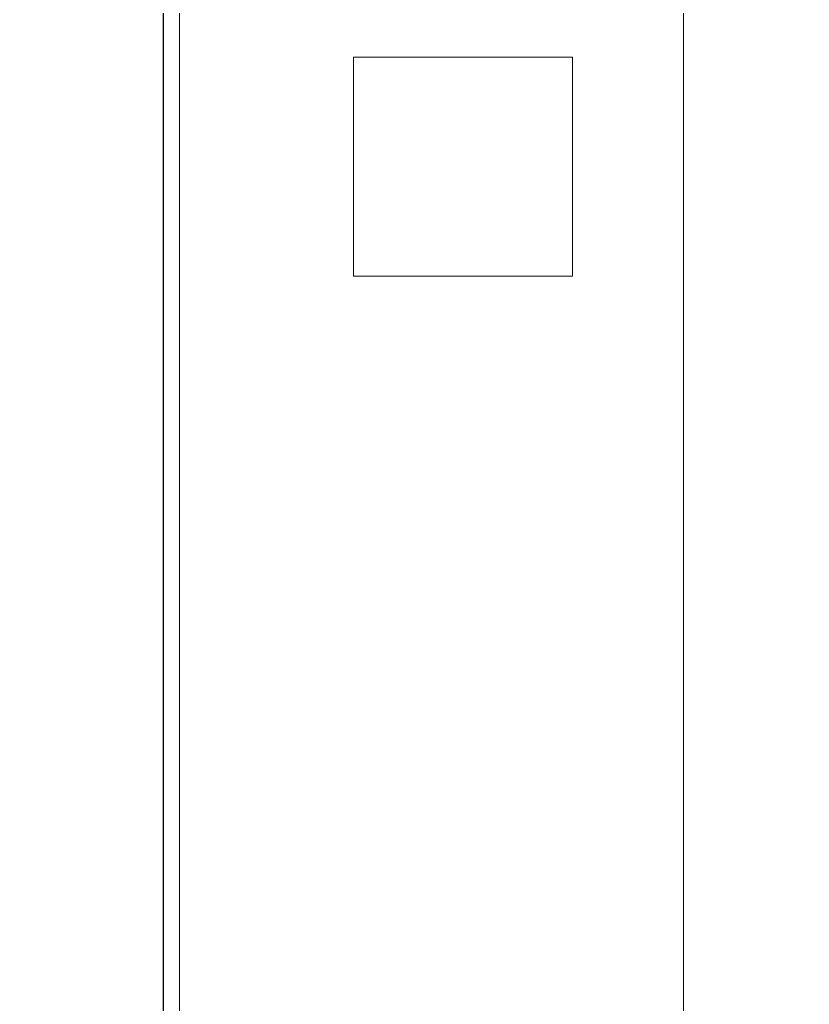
# Model space of a CAD drawing. Header units: millimetres. Extents: x 1359 to 3577, y 1333 to 3557.
# Drawn here: x 2602.13 to 2630.97, y 3257.49 to 3293.46 of the extents above; entities that cross this region are included whole.
import ezdxf

# ---------------------------------------------------------------- set-up
doc = ezdxf.new("R2010")
doc.units = ezdxf.units.MM
doc.set_wipeout_variables(frame=1)
doc.layers.add('! NO PLOT !', color=7, linetype='Continuous', true_color=0xff75dd, plot=False)
doc.layers.add('000-PI-Oprema', color=30, linetype='Continuous', lineweight=5)
doc.layers.add('002-PI-Kabelska kanalica', color=150, linetype='Continuous')

# ---------------------------------------------------------------- blocks, each defined once
blk = doc.blocks.new('6ES7515-2AN03-0AB0')
blk.add_wipeout([(49766.655, 38535.913), (49836.455, 38535.913), (49836.456, 38388.913), (49766.656, 38388.913)])
at = {"layer": '000-PI-Oprema', "color": 0, "linetype": 'ByBlock', "lineweight": 0}
for p, q in [((49836.456, 38407.562), (49836.456, 38529.113)), ((49836.456, 38407.562), (49836.456, 38529.113)), ((49817.474, 38403.913), (49817.474, 38525.413)), ((49817.474, 38403.913), (49817.474, 38525.413)), ((49818.055, 38403.913), (49818.055, 38525.413)), ((49818.055, 38403.913), (49818.055, 38525.413)), ((49817.455, 38456.613), (49817.455, 38523.913)), ((49817.455, 38456.613), (49817.455, 38523.913)), ((49836.455, 38521.642), (49836.456, 38407.562)), ((49836.455, 38521.642), (49836.456, 38407.562)), ((49824.406, 38489.913), (49824.406, 38497.913)), ((49824.406, 38497.913), (49832.406, 38497.913)), ((49824.406, 38489.913), (49824.406, 38497.913)), ((49824.406, 38497.913), (49832.406, 38497.913)), ((49832.406, 38497.913), (49832.406, 38489.913)), ((49832.406, 38497.913), (49832.406, 38489.913)), ((49832.406, 38489.913), (49824.406, 38489.913)), ((49832.406, 38489.913), (49824.406, 38489.913))]:
    blk.add_line(p, q, dxfattribs=at)
blk = doc.blocks.new('6GK7542-1AX00-0XE0')
blk.add_wipeout([(49640.319, 38537.731), (49675.119, 38537.731), (49675.119, 38398.731), (49673.263, 38398.731), (49673.361, 38390.731), (49640.319, 38390.731)])
at = {"layer": '000-PI-Oprema', "color": 0, "linetype": 'ByBlock', "lineweight": 0}
blk.add_open_spline([(49640.319, 38537.731), (49640.319, 38493.349), (49640.319, 38449.584), (49640.319, 38405.731)], degree=3, dxfattribs=at)
blk = doc.blocks.new('6ES7590-1AB60-0AA0')
at = {"layer": '! NO PLOT !'}
for p, q in [((4199.804, 2942.891), (4199.804, 2939.056)), ((4201.191, 2942.891), (4199.804, 2942.891)), ((4202.211, 2940.566), (4201.191, 2942.891)), ((4203.15, 2942.891), (4202.211, 2940.566)), ((4204.537, 2942.891), (4203.15, 2942.891)), ((4204.537, 2939.056), (4204.537, 2942.891)), ((4205.434, 2942.891), (4205.434, 2939.056)), ((4208.29, 2942.891), (4205.434, 2942.891)), ((4208.29, 2942.198), (4208.29, 2942.891)), ((4208.984, 2942.891), (4208.984, 2939.056)), ((4210.249, 2942.891), (4208.984, 2942.891)), ((4211.595, 2940.525), (4210.249, 2942.891)), ((4212.411, 2942.891), (4211.595, 2942.891)), ((4211.595, 2942.891), (4211.595, 2940.525)), ((4212.411, 2939.056), (4212.411, 2942.891)), ((4215.757, 2942.116), (4215.757, 2942.85)), ((4206.577, 2942.198), (4208.29, 2942.198)), ((4206.577, 2941.3), (4206.577, 2942.198)), ((4200.579, 2939.056), (4200.579, 2941.504)), ((4200.579, 2941.504), (4201.64, 2939.015)), ((4202.334, 2939.015), (4203.435, 2941.545)), ((4203.435, 2941.545), (4203.435, 2939.056)), ((4209.759, 2939.056), (4209.759, 2941.504)), ((4209.759, 2941.504), (4211.146, 2939.056)), ((4208.086, 2941.3), (4206.577, 2941.3)), ((4208.086, 2940.688), (4208.086, 2941.3)), ((4206.577, 2940.688), (4208.086, 2940.688)), ((4206.577, 2939.75), (4206.577, 2940.688)), ((4208.331, 2939.75), (4206.577, 2939.75)), ((4208.331, 2939.056), (4208.331, 2939.75)), ((4213.064, 2939.872), (4213.064, 2939.138)), ((4199.804, 2939.056), (4200.579, 2939.056)), ((4201.64, 2939.015), (4202.334, 2939.015)), ((4203.435, 2939.056), (4204.537, 2939.056)), ((4205.434, 2939.056), (4208.331, 2939.056)), ((4208.984, 2939.056), (4209.759, 2939.056)), ((4211.146, 2939.056), (4212.411, 2939.056))]:
    blk.add_line(p, q, dxfattribs=at)
for points, knots in [([(4215.757, 2942.85), (4215.601, 2942.877), (4215.324, 2942.925), (4214.957, 2942.974), (4214.606, 2942.996), (4214.251, 2942.969), (4213.878, 2942.883), (4213.537, 2942.726), (4213.243, 2942.494), (4213.05, 2942.158), (4212.998, 2941.791), (4213.052, 2941.43), (4213.235, 2941.114), (4213.474, 2940.898), (4213.752, 2940.743), (4214.065, 2940.597), (4214.411, 2940.458), (4214.712, 2940.322), (4214.899, 2940.195), (4214.98, 2940.039), (4214.928, 2939.894), (4214.79, 2939.797), (4214.621, 2939.741), (4214.438, 2939.703), (4214.258, 2939.683), (4214.021, 2939.674), (4213.73, 2939.691), (4213.392, 2939.757), (4213.173, 2939.829), (4213.064, 2939.872)], [0, 0, 0, 0, 0.057583, 0.102541, 0.134994, 0.185598, 0.231448, 0.274046, 0.321533, 0.365446, 0.411849, 0.454176, 0.496026, 0.542215, 0.569844, 0.611753, 0.668087, 0.705885, 0.732039, 0.749567, 0.764924, 0.783472, 0.80902, 0.829572, 0.851491, 0.87493, 0.915975, 0.95744, 1, 1, 1, 1]), ([(4213.064, 2939.138), (4213.199, 2939.099), (4213.462, 2939.034), (4213.85, 2938.972), (4214.253, 2938.951), (4214.661, 2938.977), (4215.066, 2939.062), (4215.44, 2939.214), (4215.768, 2939.445), (4215.988, 2939.796), (4216.045, 2940.182), (4215.992, 2940.555), (4215.815, 2940.879), (4215.58, 2941.102), (4215.306, 2941.259), (4214.999, 2941.408), (4214.657, 2941.553), (4214.36, 2941.693), (4214.173, 2941.826), (4214.088, 2942.005), (4214.178, 2942.206), (4214.437, 2942.298), (4214.74, 2942.318), (4215.081, 2942.296), (4215.418, 2942.229), (4215.643, 2942.158), (4215.757, 2942.116)], [0, 0, 0, 0, 0.051177, 0.098821, 0.143351, 0.197996, 0.24762, 0.293548, 0.344848, 0.391383, 0.440309, 0.484046, 0.526614, 0.57274, 0.600034, 0.641579, 0.697513, 0.73523, 0.761625, 0.77983, 0.802755, 0.831617, 0.874986, 0.914128, 0.955604, 1, 1, 1, 1]), ([(4206.381, 2931.968), (4206.301, 2931.936), (4206.102, 2931.872), (4205.763, 2931.818), (4205.353, 2931.861), (4204.965, 2932.081), (4204.703, 2932.461), (4204.6, 2932.931), (4204.632, 2933.437), (4204.838, 2933.91), (4205.19, 2934.204), (4205.576, 2934.309), (4205.972, 2934.293), (4206.231, 2934.214), (4206.368, 2934.149)], [0, 0, 0, 0, 0.050876, 0.12495, 0.202912, 0.292222, 0.381058, 0.469234, 0.574453, 0.679046, 0.767278, 0.837728, 0.912541, 1, 1, 1, 1]), ([(4208.833, 2934.191), (4208.703, 2934.242), (4208.409, 2934.308), (4207.98, 2934.301), (4207.658, 2934.099), (4207.509, 2933.817), (4207.496, 2933.456), (4207.753, 2933.152), (4208.096, 2933.008), (4208.406, 2932.881), (4208.656, 2932.67), (4208.662, 2932.39), (4208.552, 2932.183), (4208.345, 2932.07), (4208.112, 2932.055), (4207.847, 2932.095), (4207.673, 2932.145), (4207.576, 2932.183)], [0, 0, 0, 0, 0.085446, 0.194849, 0.260015, 0.315567, 0.391521, 0.474159, 0.549113, 0.625551, 0.689456, 0.740358, 0.790082, 0.830747, 0.884399, 0.934967, 1, 1, 1, 1]), ([(4200.907, 2934.027), (4200.866, 2933.891), (4200.817, 2933.736), (4200.687, 2933.354), (4200.613, 2933.145), (4200.54, 2932.936)], [0, 0, 0, 0, 0.450902, 0.450902, 1, 1, 1, 1]), ([(4201.267, 2932.936), (4201.196, 2933.146), (4201.125, 2933.356), (4200.999, 2933.727), (4200.95, 2933.881), (4200.907, 2934.027)], [0, 0, 0, 0, 0.565723, 0.565723, 1, 1, 1, 1]), ([(4206.278, 2933.928), (4206.187, 2933.975), (4205.994, 2934.045), (4205.682, 2934.087), (4205.343, 2934.013), (4205.022, 2933.694), (4204.883, 2933.179), (4204.937, 2932.648), (4205.16, 2932.251), (4205.505, 2932.06), (4205.907, 2932.056), (4206.169, 2932.123), (4206.312, 2932.19)], [0, 0, 0, 0, 0.074536, 0.153187, 0.230154, 0.322628, 0.472139, 0.609578, 0.710585, 0.79623, 0.888039, 1, 1, 1, 1]), ([(4207.541, 2931.941), (4207.581, 2931.928), (4207.724, 2931.887), (4207.963, 2931.838), (4208.253, 2931.829), (4208.564, 2931.886), (4208.846, 2932.084), (4208.97, 2932.44), (4208.924, 2932.806), (4208.653, 2933.085), (4208.306, 2933.239), (4207.941, 2933.36), (4207.774, 2933.674), (4207.866, 2933.939), (4208.081, 2934.061), (4208.312, 2934.077), (4208.545, 2934.038), (4208.696, 2933.983), (4208.777, 2933.943)], [0, 0, 0, 0, 0.026894, 0.094967, 0.154803, 0.211188, 0.294778, 0.35877, 0.443677, 0.514452, 0.595528, 0.686195, 0.750708, 0.797186, 0.850716, 0.897088, 0.943378, 1, 1, 1, 1]), ([(4208.085, 2928.495), (4208.173, 2928.507), (4208.328, 2928.553), (4208.555, 2928.681), (4208.701, 2928.915), (4208.745, 2929.233), (4208.71, 2929.598), (4208.418, 2929.962), (4207.979, 2930.052), (4207.48, 2930.062), (4207.153, 2930.067), (4206.945, 2930.061)], [0, 0, 0, 0, 0.077882, 0.146628, 0.228452, 0.314843, 0.43197, 0.548428, 0.706484, 0.813361, 1, 1, 1, 1]), ([(4209.784, 2928.515), (4209.859, 2928.612), (4210.029, 2928.768), (4210.344, 2928.882), (4210.698, 2928.895), (4211.059, 2928.785), (4211.437, 2928.431), (4211.533, 2927.879), (4211.416, 2927.354), (4211.139, 2927.031), (4210.787, 2926.844), (4210.381, 2926.805), (4209.929, 2926.884), (4209.585, 2927.192), (4209.423, 2927.614), (4209.359, 2928.175), (4209.429, 2928.889), (4209.745, 2929.604), (4210.257, 2929.983), (4210.752, 2930.106), (4211.06, 2930.118), (4211.233, 2930.102)], [0, 0, 0, 0, 0.038457, 0.07693, 0.106706, 0.154905, 0.197191, 0.271397, 0.327022, 0.370333, 0.407489, 0.456055, 0.502478, 0.55532, 0.599364, 0.64919, 0.741035, 0.834019, 0.897369, 0.94389, 1, 1, 1, 1]), ([(4213.299, 2930.086), (4213.115, 2930.123), (4212.732, 2930.106), (4212.225, 2929.805), (4212.019, 2929.245), (4211.956, 2928.7), (4211.96, 2928.184), (4212.019, 2927.722), (4212.163, 2927.275), (4212.46, 2926.947), (4212.915, 2926.807), (4213.392, 2926.812), (4213.813, 2927.075), (4214.088, 2927.576), (4214.163, 2928.138), (4214.161, 2928.787), (4214.091, 2929.253), (4213.94, 2929.643), (4213.705, 2929.951), (4213.437, 2930.058), (4213.299, 2930.086)], [0, 0, 0, 0, 0.0625, 0.125, 0.1875, 0.25, 0.3125, 0.359375, 0.40625, 0.46875, 0.5, 0.5625, 0.625, 0.65625, 0.75, 0.8125, 0.875, 0.90625, 0.953125, 1, 1, 1, 1]), ([(4217.393, 2930.086), (4217.209, 2930.123), (4216.826, 2930.106), (4216.32, 2929.805), (4216.113, 2929.245), (4216.05, 2928.7), (4216.055, 2928.184), (4216.113, 2927.722), (4216.257, 2927.275), (4216.554, 2926.947), (4217.009, 2926.807), (4217.487, 2926.812), (4217.907, 2927.075), (4218.182, 2927.576), (4218.258, 2928.138), (4218.255, 2928.787), (4218.185, 2929.253), (4218.035, 2929.643), (4217.799, 2929.951), (4217.531, 2930.058), (4217.393, 2930.086)], [0, 0, 0, 0, 0.0625, 0.125, 0.1875, 0.25, 0.3125, 0.359375, 0.40625, 0.46875, 0.5, 0.5625, 0.625, 0.65625, 0.75, 0.8125, 0.875, 0.90625, 0.953125, 1, 1, 1, 1]), ([(4225.801, 2930.086), (4225.617, 2930.123), (4225.235, 2930.106), (4224.728, 2929.805), (4224.522, 2929.245), (4224.458, 2928.7), (4224.463, 2928.184), (4224.521, 2927.722), (4224.665, 2927.275), (4224.962, 2926.947), (4225.417, 2926.807), (4225.895, 2926.812), (4226.316, 2927.075), (4226.59, 2927.576), (4226.666, 2928.138), (4226.663, 2928.787), (4226.593, 2929.253), (4226.443, 2929.643), (4226.207, 2929.951), (4225.939, 2930.058), (4225.801, 2930.086)], [0, 0, 0, 0, 0.0625, 0.125, 0.1875, 0.25, 0.3125, 0.359375, 0.40625, 0.46875, 0.5, 0.5625, 0.625, 0.65625, 0.75, 0.8125, 0.875, 0.90625, 0.953125, 1, 1, 1, 1]), ([(4205.084, 2929.746), (4205.03, 2929.564), (4204.964, 2929.357), (4204.792, 2928.847), (4204.692, 2928.569), (4204.595, 2928.289)], [0, 0, 0, 0, 0.450902, 0.450902, 1, 1, 1, 1]), ([(4205.565, 2928.289), (4205.47, 2928.569), (4205.375, 2928.85), (4205.208, 2929.345), (4205.142, 2929.55), (4205.084, 2929.746)], [0, 0, 0, 0, 0.565723, 0.565723, 1, 1, 1, 1]), ([(4207.314, 2929.762), (4207.406, 2929.765), (4207.577, 2929.763), (4207.829, 2929.747), (4208.086, 2929.709), (4208.291, 2929.531), (4208.343, 2929.286), (4208.342, 2929.076), (4208.27, 2928.848), (4208.073, 2928.683), (4207.816, 2928.644), (4207.569, 2928.629), (4207.402, 2928.628), (4207.314, 2928.63)], [0, 0, 0, 0, 0.102359, 0.189522, 0.281422, 0.38612, 0.464198, 0.552864, 0.61717, 0.724901, 0.814628, 0.902873, 1, 1, 1, 1]), ([(4211.216, 2929.802), (4211.134, 2929.808), (4211.071, 2929.811), (4210.594, 2929.811), (4210.272, 2929.653), (4209.918, 2929.125), (4209.825, 2928.852), (4209.784, 2928.515)], [0, 0, 0, 0, 0.058605, 0.058605, 0.623644, 0.623644, 1, 1, 1, 1]), ([(4213.629, 2929.44), (4213.564, 2929.567), (4213.389, 2929.766), (4213.019, 2929.826), (4212.657, 2929.718), (4212.396, 2929.308), (4212.341, 2928.81), (4212.335, 2928.244), (4212.367, 2927.752), (4212.574, 2927.274), (4212.989, 2927.078), (4213.435, 2927.176), (4213.697, 2927.557), (4213.764, 2927.974), (4213.789, 2928.399), (4213.781, 2928.788), (4213.737, 2929.14), (4213.678, 2929.345), (4213.629, 2929.44)], [0, 0, 0, 0, 0.0625, 0.109375, 0.15625, 0.21875, 0.3125, 0.375, 0.46875, 0.53125, 0.59375, 0.65625, 0.71875, 0.78125, 0.84375, 0.90625, 0.953125, 1, 1, 1, 1]), ([(4217.723, 2929.44), (4217.658, 2929.567), (4217.483, 2929.766), (4217.113, 2929.826), (4216.751, 2929.718), (4216.49, 2929.308), (4216.435, 2928.81), (4216.429, 2928.244), (4216.461, 2927.752), (4216.668, 2927.274), (4217.083, 2927.078), (4217.529, 2927.176), (4217.791, 2927.557), (4217.859, 2927.974), (4217.884, 2928.399), (4217.875, 2928.788), (4217.831, 2929.14), (4217.772, 2929.345), (4217.723, 2929.44)], [0, 0, 0, 0, 0.0625, 0.109375, 0.15625, 0.21875, 0.3125, 0.375, 0.46875, 0.53125, 0.59375, 0.65625, 0.71875, 0.78125, 0.84375, 0.90625, 0.953125, 1, 1, 1, 1]), ([(4219.915, 2929.744), (4219.861, 2929.563), (4219.795, 2929.357), (4219.623, 2928.847), (4219.524, 2928.568), (4219.427, 2928.289)], [0, 0, 0, 0, 0.450902, 0.450902, 1, 1, 1, 1]), ([(4220.395, 2928.289), (4220.301, 2928.569), (4220.206, 2928.849), (4220.039, 2929.344), (4219.973, 2929.549), (4219.915, 2929.744)], [0, 0, 0, 0, 0.565723, 0.565723, 1, 1, 1, 1]), ([(4222.79, 2929.744), (4222.736, 2929.563), (4222.67, 2929.357), (4222.498, 2928.847), (4222.399, 2928.568), (4222.302, 2928.289)], [0, 0, 0, 0, 0.450902, 0.450902, 1, 1, 1, 1]), ([(4223.27, 2928.289), (4223.175, 2928.569), (4223.081, 2928.849), (4222.914, 2929.344), (4222.848, 2929.549), (4222.79, 2929.744)], [0, 0, 0, 0, 0.565723, 0.565723, 1, 1, 1, 1]), ([(4226.131, 2929.44), (4226.066, 2929.567), (4225.891, 2929.766), (4225.521, 2929.826), (4225.159, 2929.718), (4224.899, 2929.308), (4224.843, 2928.81), (4224.838, 2928.244), (4224.869, 2927.752), (4225.077, 2927.274), (4225.491, 2927.078), (4225.937, 2927.176), (4226.199, 2927.557), (4226.267, 2927.974), (4226.292, 2928.399), (4226.283, 2928.788), (4226.239, 2929.14), (4226.18, 2929.345), (4226.131, 2929.44)], [0, 0, 0, 0, 0.0625, 0.109375, 0.15625, 0.21875, 0.3125, 0.375, 0.46875, 0.53125, 0.59375, 0.65625, 0.71875, 0.78125, 0.84375, 0.90625, 0.953125, 1, 1, 1, 1]), ([(4206.945, 2926.868), (4207.054, 2926.868), (4207.265, 2926.868), (4207.568, 2926.869), (4207.889, 2926.867), (4208.191, 2926.892), (4208.489, 2927.009), (4208.74, 2927.237), (4208.832, 2927.6), (4208.815, 2927.951), (4208.678, 2928.259), (4208.398, 2928.437), (4208.195, 2928.488), (4208.085, 2928.495)], [0, 0, 0, 0, 0.092177, 0.178223, 0.255851, 0.364005, 0.431405, 0.523794, 0.638013, 0.733496, 0.81879, 0.911313, 1, 1, 1, 1]), ([(4210.628, 2928.571), (4210.538, 2928.592), (4210.349, 2928.6), (4210.029, 2928.495), (4209.785, 2928.181), (4209.762, 2927.798), (4209.844, 2927.377), (4210.169, 2927.114), (4210.599, 2927.105), (4210.966, 2927.266), (4211.12, 2927.632), (4211.128, 2928.002), (4211.031, 2928.335), (4210.806, 2928.516), (4210.673, 2928.56), (4210.628, 2928.571)], [0, 0, 0, 0, 0.0625, 0.125, 0.21875, 0.3125, 0.375, 0.5, 0.5625, 0.65625, 0.75, 0.8125, 0.90625, 0.96875, 1, 1, 1, 1]), ([(4207.314, 2928.345), (4207.402, 2928.347), (4207.582, 2928.345), (4207.853, 2928.331), (4208.131, 2928.285), (4208.38, 2928.095), (4208.442, 2927.786), (4208.412, 2927.473), (4208.211, 2927.239), (4207.931, 2927.178), (4207.675, 2927.169), (4207.462, 2927.168), (4207.348, 2927.168), (4207.314, 2927.168)], [0, 0, 0, 0, 0.091098, 0.186036, 0.282232, 0.380128, 0.487074, 0.59291, 0.698856, 0.778852, 0.882474, 0.964532, 1, 1, 1, 1])]:
    blk.add_open_spline(points, degree=3, knots=knots, dxfattribs=at)
for points in [[(4199.882, 2931.868), (4200.166, 2932.667), (4200.45, 2933.465), (4200.734, 2934.264)], [(4200.734, 2934.264), (4200.851, 2934.264), (4200.968, 2934.264), (4201.084, 2934.264)], [(4201.084, 2934.264), (4201.371, 2933.465), (4201.657, 2932.667), (4201.943, 2931.868)], [(4201.798, 2934.036), (4201.798, 2934.112), (4201.798, 2934.188), (4201.798, 2934.264)], [(4201.798, 2934.264), (4202.36, 2934.264), (4202.922, 2934.264), (4203.483, 2934.264)], [(4203.483, 2934.264), (4203.483, 2934.188), (4203.483, 2934.112), (4203.483, 2934.036)], [(4203.844, 2934.264), (4203.936, 2934.264), (4204.028, 2934.264), (4204.121, 2934.264)], [(4203.844, 2931.868), (4203.844, 2932.667), (4203.844, 2933.465), (4203.844, 2934.264)], [(4204.121, 2934.264), (4204.121, 2933.465), (4204.121, 2932.667), (4204.121, 2931.868)], [(4208.777, 2933.943), (4208.796, 2934.026), (4208.814, 2934.109), (4208.833, 2934.191)], [(4209.335, 2934.036), (4209.335, 2934.112), (4209.335, 2934.188), (4209.335, 2934.264)], [(4209.335, 2934.264), (4209.853, 2934.264), (4210.372, 2934.264), (4210.89, 2934.264)], [(4210.89, 2934.264), (4210.89, 2934.188), (4210.89, 2934.112), (4210.89, 2934.036)], [(4202.498, 2934.036), (4202.264, 2934.036), (4202.031, 2934.036), (4201.798, 2934.036)], [(4202.498, 2931.868), (4202.498, 2932.591), (4202.498, 2933.313), (4202.498, 2934.036)], [(4202.775, 2934.036), (4202.775, 2933.313), (4202.775, 2932.591), (4202.775, 2931.868)], [(4203.483, 2934.036), (4203.247, 2934.036), (4203.011, 2934.036), (4202.775, 2934.036)], [(4206.368, 2934.149), (4206.338, 2934.075), (4206.308, 2934.001), (4206.278, 2933.928)], [(4210.606, 2934.036), (4210.182, 2934.036), (4209.759, 2934.036), (4209.335, 2934.036)], [(4209.546, 2931.868), (4209.899, 2932.591), (4210.253, 2933.313), (4210.606, 2934.036)], [(4210.89, 2934.036), (4210.544, 2933.313), (4210.197, 2932.591), (4209.85, 2931.868)], [(4200.54, 2932.936), (4200.783, 2932.936), (4201.025, 2932.936), (4201.267, 2932.936)], [(4200.457, 2932.707), (4200.359, 2932.428), (4200.261, 2932.148), (4200.163, 2931.868)], [(4201.35, 2932.707), (4201.052, 2932.707), (4200.755, 2932.707), (4200.457, 2932.707)], [(4201.644, 2931.868), (4201.546, 2932.148), (4201.448, 2932.428), (4201.35, 2932.707)], [(4206.312, 2932.19), (4206.335, 2932.116), (4206.358, 2932.042), (4206.381, 2931.968)], [(4207.576, 2932.183), (4207.564, 2932.102), (4207.552, 2932.022), (4207.541, 2931.941)], [(4200.163, 2931.868), (4200.07, 2931.868), (4199.976, 2931.868), (4199.882, 2931.868)], [(4201.943, 2931.868), (4201.844, 2931.868), (4201.744, 2931.868), (4201.644, 2931.868)], [(4202.775, 2931.868), (4202.683, 2931.868), (4202.59, 2931.868), (4202.498, 2931.868)], [(4204.121, 2931.868), (4204.028, 2931.868), (4203.936, 2931.868), (4203.844, 2931.868)], [(4209.85, 2931.868), (4209.749, 2931.868), (4209.647, 2931.868), (4209.546, 2931.868)], [(4201.482, 2929.527), (4201.763, 2929.705), (4202.044, 2929.883), (4202.325, 2930.061)], [(4202.325, 2930.061), (4202.432, 2930.061), (4202.538, 2930.061), (4202.645, 2930.061)], [(4202.645, 2930.061), (4202.645, 2928.997), (4202.645, 2927.933), (4202.645, 2926.868)], [(4203.718, 2926.866), (4204.096, 2927.931), (4204.475, 2928.996), (4204.854, 2930.061)], [(4204.854, 2930.061), (4205.01, 2930.061), (4205.165, 2930.061), (4205.321, 2930.061)], [(4205.321, 2930.061), (4205.703, 2928.996), (4206.085, 2927.931), (4206.467, 2926.866)], [(4206.945, 2930.061), (4206.945, 2928.997), (4206.945, 2927.933), (4206.945, 2926.868)], [(4211.233, 2930.102), (4211.227, 2930.002), (4211.221, 2929.902), (4211.216, 2929.802)], [(4218.55, 2926.867), (4218.928, 2927.931), (4219.307, 2928.995), (4219.685, 2930.06)], [(4219.685, 2930.06), (4219.841, 2930.06), (4219.996, 2930.06), (4220.152, 2930.06)], [(4220.152, 2930.06), (4220.534, 2928.995), (4220.915, 2927.931), (4221.297, 2926.867)], [(4221.425, 2926.867), (4221.803, 2927.931), (4222.182, 2928.995), (4222.56, 2930.06)], [(4222.56, 2930.06), (4222.716, 2930.06), (4222.871, 2930.06), (4223.027, 2930.06)], [(4223.027, 2930.06), (4223.408, 2928.995), (4223.79, 2927.931), (4224.172, 2926.867)], [(4201.638, 2929.246), (4201.586, 2929.339), (4201.534, 2929.433), (4201.482, 2929.527)], [(4202.289, 2929.66), (4202.072, 2929.522), (4201.855, 2929.384), (4201.638, 2929.246)], [(4202.289, 2926.868), (4202.289, 2927.799), (4202.289, 2928.73), (4202.289, 2929.66)], [(4207.314, 2928.63), (4207.314, 2929.008), (4207.314, 2929.385), (4207.314, 2929.762)], [(4199.728, 2928.299), (4200.083, 2928.299), (4200.438, 2928.299), (4200.793, 2928.299)], [(4200.793, 2928.299), (4200.793, 2928.205), (4200.793, 2928.112), (4200.793, 2928.018)], [(4204.595, 2928.289), (4204.918, 2928.289), (4205.241, 2928.289), (4205.565, 2928.289)], [(4207.314, 2927.168), (4207.314, 2927.561), (4207.314, 2927.953), (4207.314, 2928.345)], [(4214.575, 2928.298), (4214.575, 2928.204), (4214.575, 2928.11), (4214.575, 2928.016)], [(4215.641, 2928.298), (4215.286, 2928.298), (4214.931, 2928.298), (4214.575, 2928.298)], [(4215.641, 2928.016), (4215.641, 2928.11), (4215.641, 2928.204), (4215.641, 2928.298)], [(4219.427, 2928.289), (4219.75, 2928.289), (4220.072, 2928.289), (4220.395, 2928.289)], [(4222.302, 2928.289), (4222.624, 2928.289), (4222.947, 2928.289), (4223.27, 2928.289)], [(4200.793, 2928.018), (4200.438, 2928.018), (4200.083, 2928.018), (4199.728, 2928.018)], [(4204.485, 2927.985), (4204.354, 2927.612), (4204.223, 2927.239), (4204.092, 2926.866)], [(4205.675, 2927.985), (4205.278, 2927.985), (4204.882, 2927.985), (4204.485, 2927.985)], [(4206.068, 2926.866), (4205.937, 2927.239), (4205.806, 2927.612), (4205.675, 2927.985)], [(4214.575, 2928.016), (4214.931, 2928.016), (4215.286, 2928.016), (4215.641, 2928.016)], [(4219.316, 2927.985), (4219.185, 2927.612), (4219.055, 2927.24), (4218.924, 2926.867)], [(4220.506, 2927.985), (4220.109, 2927.985), (4219.713, 2927.985), (4219.316, 2927.985)], [(4220.898, 2926.867), (4220.767, 2927.24), (4220.637, 2927.612), (4220.506, 2927.985)], [(4222.191, 2927.985), (4222.06, 2927.612), (4221.93, 2927.24), (4221.799, 2926.867)], [(4223.381, 2927.985), (4222.984, 2927.985), (4222.588, 2927.985), (4222.191, 2927.985)], [(4223.773, 2926.867), (4223.642, 2927.24), (4223.512, 2927.612), (4223.381, 2927.985)], [(4202.645, 2926.868), (4202.526, 2926.868), (4202.407, 2926.868), (4202.289, 2926.868)], [(4204.092, 2926.866), (4203.967, 2926.866), (4203.842, 2926.866), (4203.718, 2926.866)], [(4206.467, 2926.866), (4206.334, 2926.866), (4206.201, 2926.866), (4206.068, 2926.866)], [(4218.924, 2926.867), (4218.799, 2926.867), (4218.674, 2926.867), (4218.55, 2926.867)], [(4221.297, 2926.867), (4221.164, 2926.867), (4221.031, 2926.867), (4220.898, 2926.867)], [(4221.799, 2926.867), (4221.674, 2926.867), (4221.549, 2926.867), (4221.425, 2926.867)], [(4224.172, 2926.867), (4224.039, 2926.867), (4223.906, 2926.867), (4223.773, 2926.867)]]:
    blk.add_open_spline(points, degree=3, dxfattribs=at)
blk.add_line((4237.23, 2948.264), (4171.23, 2948.264))

msp = doc.modelspace()

# ---------------------------------------------------------------- block references
msp.add_blockref('6ES7590-1AB60-0AA0', (-1597.659, 337.669))

# ---------------------------------------------------------------- next in the draw order: block references
at = {"layer": '002-PI-Kabelska kanalica', "color": 0, "linetype": 'ByBlock', "lineweight": 0}
msp.add_blockref('6ES7515-2AN03-0AB0', (-47210.084, -35205.83), dxfattribs=at)

# ---------------------------------------------------------------- next in the draw order: block references
msp.add_blockref('6GK7542-1AX00-0XE0', (-47013.947, -35207.648), dxfattribs=at)

doc.saveas('drawing.dxf')
